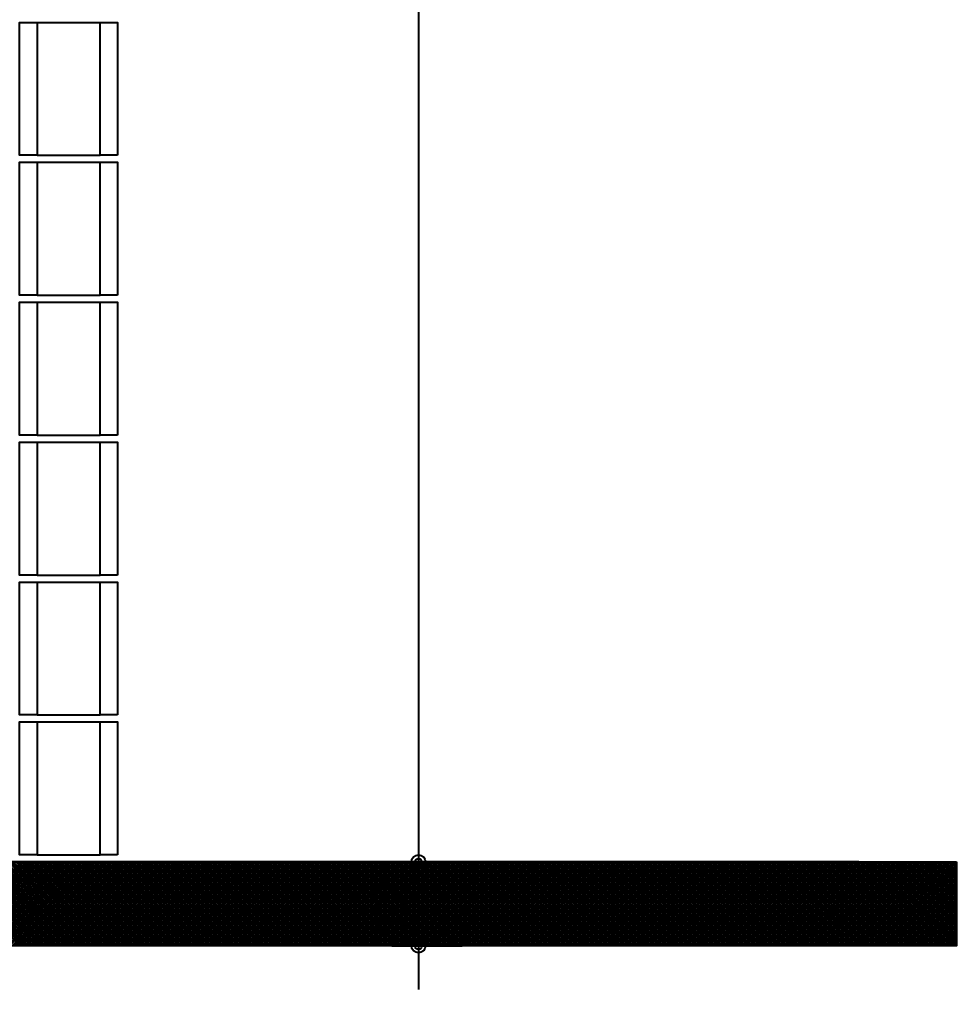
# Model space of a CAD drawing. Extents: x 0 to 119, y 0 to 84.
# Drawn here: x 81.03 to 86.39, y 38.47 to 44.02 of the extents above; entities that cross this region are included whole.
import ezdxf

# ---------------------------------------------------------------- set-up
doc = ezdxf.new("R2010")
doc.units = 0
doc.header["$MEASUREMENT"] = 0
for name, color, linetype in [('10', 252, 'CONTINUOUS'), ('29', 9, 'CONTINUOUS'), ('32', 250, 'CONTINUOUS'), ('6', 178, 'CONTINUOUS'), ('9', 8, 'CONTINUOUS')]:
    doc.layers.add(name, color=color, linetype=linetype)
doc.styles.add('TQS_ARIAL', font='arial.ttf')

msp = doc.modelspace()

# ---------------------------------------------------------------- linework, layer by layer
at = {"layer": '10', "color": 252, "linetype": 'Continuous'}
for p, q in [((81.132272, 43.998015), (81.492272, 43.998015)), ((81.132272, 43.238015), (81.492272, 43.238015)), ((81.132272, 43.198015), (81.492272, 43.198015)), ((81.132272, 42.438015), (81.492272, 42.438015)), ((81.132272, 42.398015), (81.492272, 42.398015)), ((81.132272, 41.638015), (81.492272, 41.638015)), ((81.132272, 41.598015), (81.492272, 41.598015)), ((81.132272, 40.838015), (81.492272, 40.838015)), ((81.132272, 40.798015), (81.492272, 40.798015)), ((81.132272, 40.038015), (81.492272, 40.038015)), ((81.132272, 39.998015), (81.492272, 39.998015)), ((81.132272, 39.238015), (81.492272, 39.238015))]:
    msp.add_line(p, q, dxfattribs=at)
for points in [[(81.132272, 43.238015), (81.032272, 43.238015), (81.032272, 43.998015), (81.132272, 43.998015), (81.132272, 43.238015)], [(81.592272, 43.238015), (81.492272, 43.238015), (81.492272, 43.998015), (81.592272, 43.998015), (81.592272, 43.238015)], [(81.132272, 42.438015), (81.032272, 42.438015), (81.032272, 43.198015), (81.132272, 43.198015), (81.132272, 42.438015)], [(81.592272, 42.438015), (81.492272, 42.438015), (81.492272, 43.198015), (81.592272, 43.198015), (81.592272, 42.438015)], [(81.132272, 41.638015), (81.032272, 41.638015), (81.032272, 42.398015), (81.132272, 42.398015), (81.132272, 41.638015)], [(81.592272, 41.638015), (81.492272, 41.638015), (81.492272, 42.398015), (81.592272, 42.398015), (81.592272, 41.638015)], [(81.132272, 40.838015), (81.032272, 40.838015), (81.032272, 41.598015), (81.132272, 41.598015), (81.132272, 40.838015)], [(81.592272, 40.838015), (81.492272, 40.838015), (81.492272, 41.598015), (81.592272, 41.598015), (81.592272, 40.838015)], [(81.132272, 40.038015), (81.032272, 40.038015), (81.032272, 40.798015), (81.132272, 40.798015), (81.132272, 40.038015)], [(81.592272, 40.038015), (81.492272, 40.038015), (81.492272, 40.798015), (81.592272, 40.798015), (81.592272, 40.038015)], [(81.132272, 39.238015), (81.032272, 39.238015), (81.032272, 39.998015), (81.132272, 39.998015), (81.132272, 39.238015)], [(81.592272, 39.238015), (81.492272, 39.238015), (81.492272, 39.998015), (81.592272, 39.998015), (81.592272, 39.238015)]]:
    msp.add_lwpolyline(points, dxfattribs=at)
at = {"layer": '29', "color": 9, "linetype": 'Continuous'}
for p, q in [((80.557589, 39.198015), (81.037589, 38.718015)), ((80.564594, 38.718015), (81.044594, 39.198015)), ((80.571731, 39.198015), (81.051731, 38.718015)), ((80.578737, 38.718015), (81.058737, 39.198015)), ((80.585874, 39.198015), (81.065874, 38.718015)), ((80.592879, 38.718015), (81.072879, 39.198015)), ((80.600016, 39.198015), (81.080016, 38.718015)), ((80.607021, 38.718015), (81.087021, 39.198015)), ((80.614158, 39.198015), (81.094158, 38.718015)), ((80.621163, 38.718015), (81.101163, 39.198015)), ((80.6283, 39.198015), (81.1083, 38.718015)), ((80.635305, 38.718015), (81.115305, 39.198015)), ((80.642442, 39.198015), (81.122442, 38.718015)), ((80.649447, 38.718015), (81.129447, 39.198015)), ((80.656584, 39.198015), (81.136584, 38.718015)), ((80.663589, 38.718015), (81.143589, 39.198015)), ((80.670726, 39.198015), (81.150726, 38.718015)), ((80.677732, 38.718015), (81.157732, 39.198015)), ((80.684869, 39.198015), (81.164869, 38.718015)), ((80.691874, 38.718015), (81.171874, 39.198015)), ((80.699011, 39.198015), (81.179011, 38.718015)), ((80.706016, 38.718015), (81.186016, 39.198015)), ((80.713153, 39.198015), (81.193153, 38.718015)), ((80.720158, 38.718015), (81.200158, 39.198015)), ((80.727295, 39.198015), (81.207295, 38.718015)), ((80.7343, 38.718015), (81.2143, 39.198015)), ((80.741437, 39.198015), (81.221437, 38.718015)), ((80.748442, 38.718015), (81.228442, 39.198015)), ((80.755579, 39.198015), (81.235579, 38.718015)), ((80.762584, 38.718015), (81.242584, 39.198015)), ((80.769721, 39.198015), (81.249721, 38.718015)), ((80.776726, 38.718015), (81.256726, 39.198015)), ((80.783864, 39.198015), (81.263864, 38.718015)), ((80.790869, 38.718015), (81.270869, 39.198015)), ((80.798006, 39.198015), (81.278006, 38.718015)), ((80.805011, 38.718015), (81.285011, 39.198015)), ((80.812148, 39.198015), (81.292148, 38.718015)), ((80.819153, 38.718015), (81.299153, 39.198015)), ((80.82629, 39.198015), (81.30629, 38.718015)), ((80.833295, 38.718015), (81.313295, 39.198015)), ((80.840432, 39.198015), (81.320432, 38.718015)), ((80.847437, 38.718015), (81.327437, 39.198015)), ((80.854574, 39.198015), (81.334574, 38.718015)), ((80.861579, 38.718015), (81.341579, 39.198015)), ((80.868716, 39.198015), (81.348716, 38.718015)), ((80.875721, 38.718015), (81.355721, 39.198015)), ((80.882858, 39.198015), (81.362858, 38.718015)), ((80.889864, 38.718015), (81.369864, 39.198015)), ((80.897001, 39.198015), (81.377001, 38.718015)), ((80.904006, 38.718015), (81.384006, 39.198015)), ((80.911143, 39.198015), (81.391143, 38.718015)), ((80.918148, 38.718015), (81.398148, 39.198015)), ((80.925285, 39.198015), (81.405285, 38.718015)), ((80.93229, 38.718015), (81.41229, 39.198015)), ((80.939427, 39.198015), (81.419427, 38.718015)), ((80.946432, 38.718015), (81.426432, 39.198015)), ((80.953569, 39.198015), (81.433569, 38.718015)), ((80.960574, 38.718015), (81.440574, 39.198015)), ((80.967711, 39.198015), (81.447711, 38.718015)), ((80.974716, 38.718015), (81.454716, 39.198015)), ((80.981853, 39.198015), (81.461853, 38.718015)), ((80.988858, 38.718015), (81.468858, 39.198015)), ((80.995996, 39.198015), (81.475996, 38.718015)), ((81.003001, 38.718015), (81.483001, 39.198015)), ((81.010138, 39.198015), (81.490138, 38.718015)), ((81.017143, 38.718015), (81.497143, 39.198015)), ((81.02428, 39.198015), (81.50428, 38.718015)), ((81.031285, 38.718015), (81.511285, 39.198015)), ((81.038422, 39.198015), (81.518422, 38.718015)), ((81.045427, 38.718015), (81.525427, 39.198015)), ((81.052564, 39.198015), (81.532564, 38.718015)), ((81.059569, 38.718015), (81.539569, 39.198015)), ((81.066706, 39.198015), (81.546706, 38.718015)), ((81.073711, 38.718015), (81.553711, 39.198015)), ((81.080848, 39.198015), (81.560848, 38.718015)), ((81.087853, 38.718015), (81.567853, 39.198015)), ((81.094991, 39.198015), (81.574991, 38.718015)), ((81.101996, 38.718015), (81.581996, 39.198015)), ((81.109133, 39.198015), (81.589133, 38.718015)), ((81.116138, 38.718015), (81.596138, 39.198015)), ((81.123275, 39.198015), (81.603275, 38.718015)), ((81.13028, 38.718015), (81.61028, 39.198015)), ((81.137417, 39.198015), (81.617417, 38.718015)), ((81.144422, 38.718015), (81.624422, 39.198015)), ((81.151559, 39.198015), (81.631559, 38.718015)), ((81.158564, 38.718015), (81.638564, 39.198015)), ((81.165701, 39.198015), (81.645701, 38.718015)), ((81.172706, 38.718015), (81.652706, 39.198015)), ((81.179843, 39.198015), (81.659843, 38.718015)), ((81.186848, 38.718015), (81.666848, 39.198015)), ((81.193985, 39.198015), (81.673985, 38.718015)), ((81.200991, 38.718015), (81.680991, 39.198015)), ((81.208128, 39.198015), (81.688128, 38.718015)), ((81.215133, 38.718015), (81.695133, 39.198015)), ((81.22227, 39.198015), (81.70227, 38.718015)), ((81.229275, 38.718015), (81.709275, 39.198015)), ((81.236412, 39.198015), (81.716412, 38.718015)), ((81.243417, 38.718015), (81.723417, 39.198015)), ((81.250554, 39.198015), (81.730554, 38.718015)), ((81.257559, 38.718015), (81.737559, 39.198015)), ((81.264696, 39.198015), (81.744696, 38.718015)), ((81.271701, 38.718015), (81.751701, 39.198015)), ((81.278838, 39.198015), (81.758838, 38.718015)), ((81.285843, 38.718015), (81.765843, 39.198015)), ((81.29298, 39.198015), (81.77298, 38.718015)), ((81.299985, 38.718015), (81.779985, 39.198015)), ((81.307123, 39.198015), (81.787123, 38.718015)), ((81.314128, 38.718015), (81.794128, 39.198015)), ((81.321265, 39.198015), (81.801265, 38.718015)), ((81.32827, 38.718015), (81.80827, 39.198015)), ((81.335407, 39.198015), (81.815407, 38.718015)), ((81.342412, 38.718015), (81.822412, 39.198015)), ((81.349549, 39.198015), (81.829549, 38.718015)), ((81.356554, 38.718015), (81.836554, 39.198015)), ((81.363691, 39.198015), (81.843691, 38.718015)), ((81.370696, 38.718015), (81.850696, 39.198015)), ((81.377833, 39.198015), (81.857833, 38.718015)), ((81.384838, 38.718015), (81.864838, 39.198015)), ((81.391975, 39.198015), (81.871975, 38.718015)), ((81.39898, 38.718015), (81.87898, 39.198015)), ((81.406117, 39.198015), (81.886117, 38.718015)), ((81.413123, 38.718015), (81.893123, 39.198015)), ((81.42026, 39.198015), (81.90026, 38.718015)), ((81.427265, 38.718015), (81.907265, 39.198015)), ((81.434402, 39.198015), (81.914402, 38.718015)), ((81.441407, 38.718015), (81.921407, 39.198015)), ((81.448544, 39.198015), (81.928544, 38.718015)), ((81.455549, 38.718015), (81.935549, 39.198015)), ((81.462686, 39.198015), (81.942686, 38.718015)), ((81.469691, 38.718015), (81.949691, 39.198015)), ((81.476828, 39.198015), (81.956828, 38.718015)), ((81.483833, 38.718015), (81.963833, 39.198015)), ((81.49097, 39.198015), (81.97097, 38.718015)), ((81.497975, 38.718015), (81.977975, 39.198015)), ((81.505112, 39.198015), (81.985112, 38.718015)), ((81.512118, 38.718015), (81.992118, 39.198015)), ((81.519255, 39.198015), (81.999255, 38.718015)), ((81.52626, 38.718015), (82.00626, 39.198015)), ((81.533397, 39.198015), (82.013397, 38.718015)), ((81.540402, 38.718015), (82.020402, 39.198015)), ((81.547539, 39.198015), (82.027539, 38.718015)), ((81.554544, 38.718015), (82.034544, 39.198015)), ((81.561681, 39.198015), (82.041681, 38.718015)), ((81.568686, 38.718015), (82.048686, 39.198015)), ((81.575823, 39.198015), (82.055823, 38.718015)), ((81.582828, 38.718015), (82.062828, 39.198015)), ((81.589965, 39.198015), (82.069965, 38.718015)), ((81.59697, 38.718015), (82.07697, 39.198015)), ((81.604107, 39.198015), (82.084107, 38.718015)), ((81.611112, 38.718015), (82.091112, 39.198015)), ((81.61825, 39.198015), (82.09825, 38.718015)), ((81.625255, 38.718015), (82.105255, 39.198015)), ((81.632392, 39.198015), (82.112392, 38.718015)), ((81.639397, 38.718015), (82.119397, 39.198015)), ((81.646534, 39.198015), (82.126534, 38.718015)), ((81.653539, 38.718015), (82.133539, 39.198015)), ((81.660676, 39.198015), (82.140676, 38.718015)), ((81.667681, 38.718015), (82.147681, 39.198015)), ((81.674818, 39.198015), (82.154818, 38.718015)), ((81.681823, 38.718015), (82.161823, 39.198015)), ((81.68896, 39.198015), (82.16896, 38.718015)), ((81.695965, 38.718015), (82.175965, 39.198015)), ((81.703102, 39.198015), (82.183102, 38.718015)), ((81.710107, 38.718015), (82.190107, 39.198015)), ((81.717244, 39.198015), (82.197244, 38.718015)), ((81.72425, 38.718015), (82.20425, 39.198015)), ((81.731387, 39.198015), (82.211387, 38.718015)), ((81.738392, 38.718015), (82.218392, 39.198015)), ((81.745529, 39.198015), (82.225529, 38.718015)), ((81.752534, 38.718015), (82.232534, 39.198015)), ((81.759671, 39.198015), (82.239671, 38.718015)), ((81.766676, 38.718015), (82.246676, 39.198015)), ((81.773813, 39.198015), (82.253813, 38.718015)), ((81.780818, 38.718015), (82.260818, 39.198015)), ((81.787955, 39.198015), (82.267955, 38.718015)), ((81.79496, 38.718015), (82.27496, 39.198015)), ((81.802097, 39.198015), (82.282097, 38.718015)), ((81.809102, 38.718015), (82.289102, 39.198015)), ((81.816239, 39.198015), (82.296239, 38.718015)), ((81.823244, 38.718015), (82.303244, 39.198015)), ((81.830382, 39.198015), (82.310382, 38.718015)), ((81.837387, 38.718015), (82.317387, 39.198015)), ((81.844524, 39.198015), (82.324524, 38.718015)), ((81.851529, 38.718015), (82.331529, 39.198015)), ((81.858666, 39.198015), (82.338666, 38.718015)), ((81.865671, 38.718015), (82.345671, 39.198015)), ((81.872808, 39.198015), (82.352808, 38.718015)), ((81.879813, 38.718015), (82.359813, 39.198015)), ((81.88695, 39.198015), (82.36695, 38.718015)), ((81.893955, 38.718015), (82.373955, 39.198015)), ((81.901092, 39.198015), (82.381092, 38.718015)), ((81.908097, 38.718015), (82.388097, 39.198015)), ((81.915234, 39.198015), (82.395234, 38.718015)), ((81.922239, 38.718015), (82.402239, 39.198015)), ((81.929377, 39.198015), (82.409377, 38.718015)), ((81.936382, 38.718015), (82.416382, 39.198015)), ((81.943519, 39.198015), (82.423519, 38.718015)), ((81.950524, 38.718015), (82.430524, 39.198015)), ((81.957661, 39.198015), (82.437661, 38.718015)), ((81.964666, 38.718015), (82.444666, 39.198015)), ((81.971803, 39.198015), (82.451803, 38.718015)), ((81.978808, 38.718015), (82.458808, 39.198015)), ((81.985945, 39.198015), (82.465945, 38.718015)), ((81.99295, 38.718015), (82.47295, 39.198015)), ((82.000087, 39.198015), (82.480087, 38.718015)), ((82.007092, 38.718015), (82.487092, 39.198015)), ((82.014229, 39.198015), (82.494229, 38.718015)), ((82.021234, 38.718015), (82.501234, 39.198015)), ((82.028371, 39.198015), (82.508371, 38.718015)), ((82.035377, 38.718015), (82.515377, 39.198015)), ((82.042514, 39.198015), (82.522514, 38.718015)), ((82.049519, 38.718015), (82.529519, 39.198015)), ((82.056656, 39.198015), (82.536656, 38.718015)), ((82.063661, 38.718015), (82.543661, 39.198015)), ((82.070798, 39.198015), (82.550798, 38.718015)), ((82.077803, 38.718015), (82.557803, 39.198015)), ((82.08494, 39.198015), (82.56494, 38.718015)), ((82.091945, 38.718015), (82.571945, 39.198015)), ((82.099082, 39.198015), (82.579082, 38.718015)), ((82.106087, 38.718015), (82.586087, 39.198015)), ((82.113224, 39.198015), (82.593224, 38.718015)), ((82.120229, 38.718015), (82.600229, 39.198015)), ((82.127366, 39.198015), (82.607366, 38.718015)), ((82.134371, 38.718015), (82.614371, 39.198015)), ((82.141509, 39.198015), (82.621509, 38.718015)), ((82.148514, 38.718015), (82.628514, 39.198015)), ((82.155651, 39.198015), (82.635651, 38.718015)), ((82.162656, 38.718015), (82.642656, 39.198015)), ((82.169793, 39.198015), (82.649793, 38.718015)), ((82.176798, 38.718015), (82.656798, 39.198015)), ((82.183935, 39.198015), (82.663935, 38.718015)), ((82.19094, 38.718015), (82.67094, 39.198015)), ((82.198077, 39.198015), (82.678077, 38.718015)), ((82.205082, 38.718015), (82.685082, 39.198015)), ((82.212219, 39.198015), (82.692219, 38.718015)), ((82.219224, 38.718015), (82.699224, 39.198015)), ((82.226361, 39.198015), (82.706361, 38.718015)), ((82.233366, 38.718015), (82.713366, 39.198015)), ((82.240503, 39.198015), (82.720503, 38.718015)), ((82.247509, 38.718015), (82.727509, 39.198015)), ((82.254646, 39.198015), (82.734646, 38.718015)), ((82.261651, 38.718015), (82.741651, 39.198015)), ((82.268788, 39.198015), (82.748788, 38.718015)), ((82.275793, 38.718015), (82.755793, 39.198015)), ((82.28293, 39.198015), (82.76293, 38.718015)), ((82.289935, 38.718015), (82.769935, 39.198015)), ((82.297072, 39.198015), (82.777072, 38.718015)), ((82.304077, 38.718015), (82.784077, 39.198015)), ((82.311214, 39.198015), (82.791214, 38.718015)), ((82.318219, 38.718015), (82.798219, 39.198015)), ((82.325356, 39.198015), (82.805356, 38.718015)), ((82.332361, 38.718015), (82.812361, 39.198015)), ((82.339498, 39.198015), (82.819498, 38.718015)), ((82.346504, 38.718015), (82.826504, 39.198015)), ((82.353641, 39.198015), (82.833641, 38.718015)), ((82.360646, 38.718015), (82.840646, 39.198015)), ((82.367783, 39.198015), (82.847783, 38.718015)), ((82.374788, 38.718015), (82.854788, 39.198015)), ((82.381925, 39.198015), (82.861925, 38.718015)), ((82.38893, 38.718015), (82.86893, 39.198015)), ((82.396067, 39.198015), (82.876067, 38.718015)), ((82.403072, 38.718015), (82.883072, 39.198015)), ((82.410209, 39.198015), (82.890209, 38.718015)), ((82.417214, 38.718015), (82.897214, 39.198015)), ((82.424351, 39.198015), (82.904351, 38.718015)), ((82.431356, 38.718015), (82.911356, 39.198015)), ((82.438493, 39.198015), (82.918493, 38.718015)), ((82.445498, 38.718015), (82.925498, 39.198015)), ((82.452636, 39.198015), (82.932636, 38.718015)), ((82.459641, 38.718015), (82.939641, 39.198015)), ((82.466778, 39.198015), (82.946778, 38.718015)), ((82.473783, 38.718015), (82.953783, 39.198015)), ((82.48092, 39.198015), (82.96092, 38.718015)), ((82.487925, 38.718015), (82.967925, 39.198015)), ((82.495062, 39.198015), (82.975062, 38.718015)), ((82.502067, 38.718015), (82.982067, 39.198015)), ((82.509204, 39.198015), (82.989204, 38.718015)), ((82.516209, 38.718015), (82.996209, 39.198015)), ((82.523346, 39.198015), (83.003346, 38.718015)), ((82.530351, 38.718015), (83.010351, 39.198015)), ((82.537488, 39.198015), (83.017488, 38.718015)), ((82.544493, 38.718015), (83.024493, 39.198015)), ((82.55163, 39.198015), (83.03163, 38.718015)), ((82.558636, 38.718015), (83.038636, 39.198015)), ((82.565773, 39.198015), (83.045773, 38.718015)), ((82.572778, 38.718015), (83.052778, 39.198015)), ((82.579915, 39.198015), (83.059915, 38.718015)), ((82.58692, 38.718015), (83.06692, 39.198015)), ((82.594057, 39.198015), (83.074057, 38.718015)), ((82.601062, 38.718015), (83.081062, 39.198015)), ((82.608199, 39.198015), (83.088199, 38.718015)), ((82.615204, 38.718015), (83.095204, 39.198015)), ((82.622341, 39.198015), (83.102341, 38.718015)), ((82.629346, 38.718015), (83.109346, 39.198015)), ((82.636483, 39.198015), (83.116483, 38.718015)), ((82.643488, 38.718015), (83.123488, 39.198015)), ((82.650625, 39.198015), (83.130625, 38.718015)), ((82.65763, 38.718015), (83.13763, 39.198015)), ((82.664768, 39.198015), (83.144768, 38.718015)), ((82.671773, 38.718015), (83.151773, 39.198015)), ((82.67891, 39.198015), (83.15891, 38.718015)), ((82.685915, 38.718015), (83.165915, 39.198015)), ((82.693052, 39.198015), (83.173052, 38.718015)), ((82.700057, 38.718015), (83.180057, 39.198015)), ((82.707194, 39.198015), (83.187194, 38.718015)), ((82.714199, 38.718015), (83.194199, 39.198015)), ((82.721336, 39.198015), (83.201336, 38.718015)), ((82.728341, 38.718015), (83.208341, 39.198015)), ((82.735478, 39.198015), (83.215478, 38.718015)), ((82.742483, 38.718015), (83.222483, 39.198015)), ((82.74962, 39.198015), (83.22962, 38.718015)), ((82.756625, 38.718015), (83.236625, 39.198015)), ((82.763763, 39.198015), (83.243763, 38.718015)), ((82.770768, 38.718015), (83.250768, 39.198015)), ((82.777905, 39.198015), (83.257905, 38.718015)), ((82.78491, 38.718015), (83.26491, 39.198015)), ((82.792047, 39.198015), (83.272047, 38.718015)), ((82.799052, 38.718015), (83.279052, 39.198015)), ((82.806189, 39.198015), (83.286189, 38.718015)), ((82.813194, 38.718015), (83.293194, 39.198015)), ((82.820331, 39.198015), (83.300331, 38.718015)), ((82.827336, 38.718015), (83.307336, 39.198015)), ((82.834473, 39.198015), (83.314473, 38.718015)), ((82.841478, 38.718015), (83.321478, 39.198015)), ((82.848615, 39.198015), (83.328615, 38.718015)), ((82.85562, 38.718015), (83.33562, 39.198015)), ((82.862757, 39.198015), (83.342757, 38.718015)), ((82.869763, 38.718015), (83.349763, 39.198015)), ((82.8769, 39.198015), (83.3569, 38.718015)), ((82.883905, 38.718015), (83.363905, 39.198015)), ((82.891042, 39.198015), (83.371042, 38.718015)), ((82.898047, 38.718015), (83.378047, 39.198015)), ((82.905184, 39.198015), (83.385184, 38.718015)), ((82.912189, 38.718015), (83.392189, 39.198015)), ((82.919326, 39.198015), (83.399326, 38.718015)), ((82.926331, 38.718015), (83.406331, 39.198015)), ((82.933468, 39.198015), (83.413468, 38.718015)), ((82.940473, 38.718015), (83.420473, 39.198015)), ((82.94761, 39.198015), (83.42761, 38.718015)), ((82.954615, 38.718015), (83.434615, 39.198015)), ((82.961752, 39.198015), (83.441752, 38.718015)), ((82.968757, 38.718015), (83.448757, 39.198015)), ((82.975895, 39.198015), (83.455895, 38.718015)), ((82.9829, 38.718015), (83.4629, 39.198015)), ((82.990037, 39.198015), (83.470037, 38.718015)), ((82.997042, 38.718015), (83.477042, 39.198015)), ((83.004179, 39.198015), (83.484179, 38.718015)), ((83.011184, 38.718015), (83.491184, 39.198015)), ((83.018321, 39.198015), (83.498321, 38.718015)), ((83.025326, 38.718015), (83.505326, 39.198015)), ((83.032463, 39.198015), (83.512463, 38.718015)), ((83.039468, 38.718015), (83.519468, 39.198015)), ((83.046605, 39.198015), (83.526605, 38.718015)), ((83.05361, 38.718015), (83.53361, 39.198015)), ((83.060747, 39.198015), (83.540747, 38.718015)), ((83.067752, 38.718015), (83.547752, 39.198015)), ((83.074889, 39.198015), (83.554889, 38.718015)), ((83.081895, 38.718015), (83.561895, 39.198015)), ((83.089032, 39.198015), (83.569032, 38.718015)), ((83.096037, 38.718015), (83.576037, 39.198015)), ((83.103174, 39.198015), (83.583174, 38.718015)), ((83.110179, 38.718015), (83.590179, 39.198015)), ((83.117316, 39.198015), (83.597316, 38.718015)), ((83.124321, 38.718015), (83.604321, 39.198015)), ((83.131458, 39.198015), (83.611458, 38.718015)), ((83.138463, 38.718015), (83.618463, 39.198015)), ((83.1456, 39.198015), (83.6256, 38.718015)), ((83.152605, 38.718015), (83.632605, 39.198015)), ((83.159742, 39.198015), (83.639742, 38.718015)), ((83.166747, 38.718015), (83.646747, 39.198015)), ((83.173884, 39.198015), (83.653884, 38.718015)), ((83.18089, 38.718015), (83.66089, 39.198015)), ((83.188027, 39.198015), (83.668027, 38.718015)), ((83.195032, 38.718015), (83.675032, 39.198015)), ((83.202169, 39.198015), (83.682169, 38.718015)), ((83.209174, 38.718015), (83.689174, 39.198015)), ((83.216311, 39.198015), (83.696311, 38.718015)), ((83.223316, 38.718015), (83.703316, 39.198015)), ((83.230453, 39.198015), (83.710453, 38.718015)), ((83.237458, 38.718015), (83.717458, 39.198015)), ((83.244595, 39.198015), (83.724595, 38.718015)), ((83.2516, 38.718015), (83.7316, 39.198015)), ((83.258737, 39.198015), (83.738737, 38.718015)), ((83.265742, 38.718015), (83.745742, 39.198015)), ((83.272879, 39.198015), (83.752879, 38.718015)), ((83.279884, 38.718015), (83.759884, 39.198015)), ((83.287022, 39.198015), (83.767022, 38.718015)), ((83.294027, 38.718015), (83.774027, 39.198015)), ((83.301164, 39.198015), (83.781164, 38.718015)), ((83.308169, 38.718015), (83.788169, 39.198015)), ((83.315306, 39.198015), (83.795306, 38.718015)), ((83.322311, 38.718015), (83.802311, 39.198015)), ((83.329448, 39.198015), (83.809448, 38.718015)), ((83.336453, 38.718015), (83.816453, 39.198015)), ((83.34359, 39.198015), (83.82359, 38.718015)), ((83.350595, 38.718015), (83.830595, 39.198015)), ((83.357732, 39.198015), (83.837732, 38.718015)), ((83.364737, 38.718015), (83.844737, 39.198015)), ((83.371874, 39.198015), (83.851874, 38.718015)), ((83.378879, 38.718015), (83.858879, 39.198015)), ((83.386016, 39.198015), (83.866016, 38.718015)), ((83.393022, 38.718015), (83.873022, 39.198015)), ((83.400159, 39.198015), (83.880159, 38.718015)), ((83.407164, 38.718015), (83.887164, 39.198015)), ((83.414301, 39.198015), (83.894301, 38.718015)), ((83.421306, 38.718015), (83.901306, 39.198015)), ((83.428443, 39.198015), (83.908443, 38.718015)), ((83.435448, 38.718015), (83.915448, 39.198015)), ((83.442585, 39.198015), (83.922585, 38.718015)), ((83.44959, 38.718015), (83.92959, 39.198015)), ((83.456727, 39.198015), (83.936727, 38.718015)), ((83.463732, 38.718015), (83.943732, 39.198015)), ((83.470869, 39.198015), (83.950869, 38.718015)), ((83.477874, 38.718015), (83.957874, 39.198015)), ((83.485011, 39.198015), (83.965011, 38.718015)), ((83.492016, 38.718015), (83.972016, 39.198015)), ((83.499154, 39.198015), (83.979154, 38.718015)), ((83.506159, 38.718015), (83.986159, 39.198015)), ((83.513296, 39.198015), (83.993296, 38.718015)), ((83.520301, 38.718015), (84.000301, 39.198015)), ((83.527438, 39.198015), (84.007438, 38.718015)), ((83.534443, 38.718015), (84.014443, 39.198015)), ((83.54158, 39.198015), (84.02158, 38.718015)), ((83.548585, 38.718015), (84.028585, 39.198015)), ((83.555722, 39.198015), (84.035722, 38.718015)), ((83.562727, 38.718015), (84.042727, 39.198015)), ((83.569864, 39.198015), (84.049864, 38.718015)), ((83.576869, 38.718015), (84.056869, 39.198015)), ((83.584006, 39.198015), (84.064006, 38.718015)), ((83.591011, 38.718015), (84.071011, 39.198015)), ((83.598149, 39.198015), (84.078149, 38.718015)), ((83.605154, 38.718015), (84.085154, 39.198015)), ((83.612291, 39.198015), (84.092291, 38.718015)), ((83.619296, 38.718015), (84.099296, 39.198015)), ((83.626433, 39.198015), (84.106433, 38.718015)), ((83.633438, 38.718015), (84.113438, 39.198015)), ((83.640575, 39.198015), (84.120575, 38.718015)), ((83.64758, 38.718015), (84.12758, 39.198015)), ((83.654717, 39.198015), (84.134717, 38.718015)), ((83.661722, 38.718015), (84.141722, 39.198015)), ((83.668859, 39.198015), (84.148859, 38.718015)), ((83.675864, 38.718015), (84.155864, 39.198015)), ((83.683001, 39.198015), (84.163001, 38.718015)), ((83.690006, 38.718015), (84.170006, 39.198015)), ((83.697143, 39.198015), (84.177143, 38.718015)), ((83.704149, 38.718015), (84.184149, 39.198015)), ((83.711286, 39.198015), (84.191286, 38.718015)), ((83.718291, 38.718015), (84.198291, 39.198015)), ((83.725428, 39.198015), (84.205428, 38.718015)), ((83.732433, 38.718015), (84.212433, 39.198015)), ((83.73957, 39.198015), (84.21957, 38.718015)), ((83.746575, 38.718015), (84.226575, 39.198015)), ((83.753712, 39.198015), (84.233712, 38.718015)), ((83.760717, 38.718015), (84.240717, 39.198015)), ((83.767854, 39.198015), (84.247854, 38.718015)), ((83.774859, 38.718015), (84.254859, 39.198015)), ((83.781996, 39.198015), (84.261996, 38.718015)), ((83.789001, 38.718015), (84.269001, 39.198015)), ((83.796138, 39.198015), (84.276138, 38.718015)), ((83.803143, 38.718015), (84.283143, 39.198015)), ((83.810281, 39.198015), (84.290281, 38.718015)), ((83.817286, 38.718015), (84.297286, 39.198015)), ((83.824423, 39.198015), (84.304423, 38.718015)), ((83.831428, 38.718015), (84.311428, 39.198015)), ((83.838565, 39.198015), (84.318565, 38.718015)), ((83.84557, 38.718015), (84.32557, 39.198015)), ((83.852707, 39.198015), (84.332707, 38.718015)), ((83.859712, 38.718015), (84.339712, 39.198015)), ((83.866849, 39.198015), (84.346849, 38.718015)), ((83.873854, 38.718015), (84.353854, 39.198015)), ((83.880991, 39.198015), (84.360991, 38.718015)), ((83.887996, 38.718015), (84.367996, 39.198015)), ((83.895133, 39.198015), (84.375133, 38.718015)), ((83.902138, 38.718015), (84.382138, 39.198015)), ((83.909275, 39.198015), (84.389275, 38.718015)), ((83.916281, 38.718015), (84.396281, 39.198015)), ((83.923418, 39.198015), (84.403418, 38.718015)), ((83.930423, 38.718015), (84.410423, 39.198015)), ((83.93756, 39.198015), (84.41756, 38.718015)), ((83.944565, 38.718015), (84.424565, 39.198015)), ((83.951702, 39.198015), (84.431702, 38.718015)), ((83.958707, 38.718015), (84.438707, 39.198015)), ((83.965844, 39.198015), (84.445844, 38.718015)), ((83.972849, 38.718015), (84.452849, 39.198015)), ((83.979986, 39.198015), (84.459986, 38.718015)), ((83.986991, 38.718015), (84.466991, 39.198015)), ((83.994128, 39.198015), (84.474128, 38.718015)), ((84.001133, 38.718015), (84.481133, 39.198015)), ((84.00827, 39.198015), (84.48827, 38.718015)), ((84.015276, 38.718015), (84.495276, 39.198015)), ((84.022413, 39.198015), (84.502413, 38.718015)), ((84.029418, 38.718015), (84.509418, 39.198015)), ((84.036555, 39.198015), (84.516555, 38.718015)), ((84.04356, 38.718015), (84.52356, 39.198015)), ((84.050697, 39.198015), (84.530697, 38.718015)), ((84.057702, 38.718015), (84.537702, 39.198015)), ((84.064839, 39.198015), (84.544839, 38.718015)), ((84.071844, 38.718015), (84.551844, 39.198015)), ((84.078981, 39.198015), (84.558981, 38.718015)), ((84.085986, 38.718015), (84.565986, 39.198015)), ((84.093123, 39.198015), (84.573123, 38.718015)), ((84.100128, 38.718015), (84.580128, 39.198015)), ((84.107265, 39.198015), (84.587265, 38.718015)), ((84.11427, 38.718015), (84.59427, 39.198015)), ((84.121408, 39.198015), (84.601408, 38.718015)), ((84.128413, 38.718015), (84.608413, 39.198015)), ((84.13555, 39.198015), (84.61555, 38.718015)), ((84.142555, 38.718015), (84.622555, 39.198015)), ((84.149692, 39.198015), (84.629692, 38.718015)), ((84.156697, 38.718015), (84.636697, 39.198015)), ((84.163834, 39.198015), (84.643834, 38.718015)), ((84.170839, 38.718015), (84.650839, 39.198015)), ((84.177976, 39.198015), (84.657976, 38.718015)), ((84.184981, 38.718015), (84.664981, 39.198015)), ((84.192118, 39.198015), (84.672118, 38.718015)), ((84.199123, 38.718015), (84.679123, 39.198015)), ((84.20626, 39.198015), (84.68626, 38.718015)), ((84.213265, 38.718015), (84.693265, 39.198015)), ((84.220402, 39.198015), (84.700402, 38.718015)), ((84.227408, 38.718015), (84.707408, 39.198015)), ((84.234545, 39.198015), (84.714545, 38.718015)), ((84.24155, 38.718015), (84.72155, 39.198015)), ((84.248687, 39.198015), (84.728687, 38.718015)), ((84.255692, 38.718015), (84.735692, 39.198015)), ((84.262829, 39.198015), (84.742829, 38.718015)), ((84.269834, 38.718015), (84.749834, 39.198015)), ((84.276971, 39.198015), (84.756971, 38.718015)), ((84.283976, 38.718015), (84.763976, 39.198015)), ((84.291113, 39.198015), (84.771113, 38.718015)), ((84.298118, 38.718015), (84.778118, 39.198015)), ((84.305255, 39.198015), (84.785255, 38.718015)), ((84.31226, 38.718015), (84.79226, 39.198015)), ((84.319397, 39.198015), (84.799397, 38.718015)), ((84.326402, 38.718015), (84.806402, 39.198015)), ((84.33354, 39.198015), (84.81354, 38.718015)), ((84.340545, 38.718015), (84.820545, 39.198015)), ((84.347682, 39.198015), (84.827682, 38.718015)), ((84.354687, 38.718015), (84.834687, 39.198015)), ((84.361824, 39.198015), (84.841824, 38.718015)), ((84.368829, 38.718015), (84.848829, 39.198015)), ((84.375966, 39.198015), (84.855966, 38.718015)), ((84.382971, 38.718015), (84.862971, 39.198015)), ((84.390108, 39.198015), (84.870108, 38.718015)), ((84.397113, 38.718015), (84.877113, 39.198015)), ((84.40425, 39.198015), (84.88425, 38.718015)), ((84.411255, 38.718015), (84.891255, 39.198015)), ((84.418392, 39.198015), (84.898392, 38.718015)), ((84.425397, 38.718015), (84.905397, 39.198015)), ((84.432535, 39.198015), (84.912535, 38.718015)), ((84.43954, 38.718015), (84.91954, 39.198015)), ((84.446677, 39.198015), (84.926677, 38.718015)), ((84.453682, 38.718015), (84.933682, 39.198015)), ((84.460819, 39.198015), (84.940819, 38.718015)), ((84.467824, 38.718015), (84.947824, 39.198015)), ((84.474961, 39.198015), (84.954961, 38.718015)), ((84.481966, 38.718015), (84.961966, 39.198015)), ((84.489103, 39.198015), (84.969103, 38.718015)), ((84.496108, 38.718015), (84.976108, 39.198015)), ((84.503245, 39.198015), (84.983245, 38.718015)), ((84.51025, 38.718015), (84.99025, 39.198015)), ((84.517387, 39.198015), (84.997387, 38.718015)), ((84.524392, 38.718015), (85.004392, 39.198015)), ((84.531529, 39.198015), (85.011529, 38.718015)), ((84.538535, 38.718015), (85.018535, 39.198015)), ((84.545672, 39.198015), (85.025672, 38.718015)), ((84.552677, 38.718015), (85.032677, 39.198015)), ((84.559814, 39.198015), (85.039814, 38.718015)), ((84.566819, 38.718015), (85.046819, 39.198015)), ((84.573956, 39.198015), (85.053956, 38.718015)), ((84.580961, 38.718015), (85.060961, 39.198015)), ((84.588098, 39.198015), (85.068098, 38.718015)), ((84.595103, 38.718015), (85.075103, 39.198015)), ((84.60224, 39.198015), (85.08224, 38.718015)), ((84.609245, 38.718015), (85.089245, 39.198015)), ((84.616382, 39.198015), (85.096382, 38.718015)), ((84.623387, 38.718015), (85.103387, 39.198015)), ((84.630524, 39.198015), (85.110524, 38.718015)), ((84.637529, 38.718015), (85.117529, 39.198015)), ((84.644667, 39.198015), (85.124667, 38.718015)), ((84.651672, 38.718015), (85.131672, 39.198015)), ((84.658809, 39.198015), (85.138809, 38.718015)), ((84.665814, 38.718015), (85.145814, 39.198015)), ((84.672951, 39.198015), (85.152951, 38.718015)), ((84.679956, 38.718015), (85.159956, 39.198015)), ((84.687093, 39.198015), (85.167093, 38.718015)), ((84.694098, 38.718015), (85.174098, 39.198015)), ((84.701235, 39.198015), (85.181235, 38.718015)), ((84.70824, 38.718015), (85.18824, 39.198015)), ((84.715377, 39.198015), (85.195377, 38.718015)), ((84.722382, 38.718015), (85.202382, 39.198015)), ((84.729519, 39.198015), (85.209519, 38.718015)), ((84.736524, 38.718015), (85.216524, 39.198015)), ((84.743662, 39.198015), (85.223662, 38.718015)), ((84.750667, 38.718015), (85.230667, 39.198015)), ((84.757804, 39.198015), (85.237804, 38.718015)), ((84.764809, 38.718015), (85.244809, 39.198015)), ((84.771946, 39.198015), (85.251946, 38.718015)), ((84.778951, 38.718015), (85.258951, 39.198015)), ((84.786088, 39.198015), (85.266088, 38.718015)), ((84.793093, 38.718015), (85.273093, 39.198015)), ((84.80023, 39.198015), (85.28023, 38.718015)), ((84.807235, 38.718015), (85.287235, 39.198015)), ((84.814372, 39.198015), (85.294372, 38.718015)), ((84.821377, 38.718015), (85.301377, 39.198015)), ((84.828514, 39.198015), (85.308514, 38.718015)), ((84.835519, 38.718015), (85.315519, 39.198015)), ((84.842656, 39.198015), (85.322656, 38.718015)), ((84.849662, 38.718015), (85.329662, 39.198015)), ((84.856799, 39.198015), (85.336799, 38.718015)), ((84.863804, 38.718015), (85.343804, 39.198015)), ((84.870941, 39.198015), (85.350941, 38.718015)), ((84.877946, 38.718015), (85.357946, 39.198015)), ((84.885083, 39.198015), (85.365083, 38.718015)), ((84.892088, 38.718015), (85.372088, 39.198015)), ((84.899225, 39.198015), (85.379225, 38.718015)), ((84.90623, 38.718015), (85.38623, 39.198015)), ((84.913367, 39.198015), (85.393367, 38.718015)), ((84.920372, 38.718015), (85.400372, 39.198015)), ((84.927509, 39.198015), (85.407509, 38.718015)), ((84.934514, 38.718015), (85.414514, 39.198015)), ((84.941651, 39.198015), (85.421651, 38.718015)), ((84.948656, 38.718015), (85.428656, 39.198015)), ((84.955794, 39.198015), (85.435794, 38.718015)), ((84.962799, 38.718015), (85.442799, 39.198015)), ((84.969936, 39.198015), (85.449936, 38.718015)), ((84.976941, 38.718015), (85.456941, 39.198015)), ((84.984078, 39.198015), (85.464078, 38.718015)), ((84.991083, 38.718015), (85.471083, 39.198015)), ((84.99822, 39.198015), (85.47822, 38.718015)), ((85.005225, 38.718015), (85.485225, 39.198015)), ((85.012362, 39.198015), (85.492362, 38.718015)), ((85.019367, 38.718015), (85.499367, 39.198015)), ((85.026504, 39.198015), (85.506504, 38.718015)), ((85.033509, 38.718015), (85.513509, 39.198015)), ((85.040646, 39.198015), (85.520646, 38.718015)), ((85.047651, 38.718015), (85.527651, 39.198015)), ((85.054788, 39.198015), (85.534788, 38.718015)), ((85.061794, 38.718015), (85.541794, 39.198015)), ((85.068931, 39.198015), (85.548931, 38.718015)), ((85.075936, 38.718015), (85.555936, 39.198015)), ((85.083073, 39.198015), (85.563073, 38.718015)), ((85.090078, 38.718015), (85.570078, 39.198015)), ((85.097215, 39.198015), (85.577215, 38.718015)), ((85.10422, 38.718015), (85.58422, 39.198015)), ((85.111357, 39.198015), (85.591357, 38.718015)), ((85.118362, 38.718015), (85.598362, 39.198015)), ((85.125499, 39.198015), (85.605499, 38.718015)), ((85.132504, 38.718015), (85.612504, 39.198015)), ((85.139641, 39.198015), (85.619641, 38.718015)), ((85.146646, 38.718015), (85.626646, 39.198015)), ((85.153783, 39.198015), (85.633783, 38.718015)), ((85.160788, 38.718015), (85.640788, 39.198015)), ((85.167926, 39.198015), (85.647926, 38.718015)), ((85.174931, 38.718015), (85.654931, 39.198015)), ((85.182068, 39.198015), (85.662068, 38.718015)), ((85.189073, 38.718015), (85.669073, 39.198015)), ((85.19621, 39.198015), (85.67621, 38.718015)), ((85.203215, 38.718015), (85.683215, 39.198015)), ((85.210352, 39.198015), (85.690352, 38.718015)), ((85.217357, 38.718015), (85.697357, 39.198015)), ((85.224494, 39.198015), (85.704494, 38.718015)), ((85.231499, 38.718015), (85.711499, 39.198015)), ((85.238636, 39.198015), (85.718636, 38.718015)), ((85.245641, 38.718015), (85.725641, 39.198015)), ((85.252778, 39.198015), (85.732778, 38.718015)), ((85.259783, 38.718015), (85.739783, 39.198015)), ((85.266921, 39.198015), (85.746921, 38.718015)), ((85.273926, 38.718015), (85.753926, 39.198015)), ((85.281063, 39.198015), (85.761063, 38.718015)), ((85.288068, 38.718015), (85.768068, 39.198015)), ((85.295205, 39.198015), (85.775205, 38.718015)), ((85.30221, 38.718015), (85.78221, 39.198015)), ((85.309347, 39.198015), (85.789347, 38.718015)), ((85.316352, 38.718015), (85.796352, 39.198015)), ((85.323489, 39.198015), (85.803489, 38.718015)), ((85.330494, 38.718015), (85.810494, 39.198015)), ((85.337631, 39.198015), (85.817631, 38.718015)), ((85.344636, 38.718015), (85.824636, 39.198015)), ((85.351773, 39.198015), (85.832272, 38.718015)), ((85.358778, 38.718015), (85.838778, 39.198015)), ((85.365915, 39.198015), (85.845915, 38.718015)), ((85.372921, 38.718015), (85.852921, 39.198015)), ((85.380058, 39.198015), (85.860058, 38.718015)), ((85.387063, 38.718015), (85.867063, 39.198015)), ((85.3942, 39.198015), (85.8742, 38.718015)), ((85.401205, 38.718015), (85.881205, 39.198015)), ((85.408342, 39.198015), (85.888342, 38.718015)), ((85.415347, 38.718015), (85.895347, 39.198015)), ((85.422484, 39.198015), (85.902484, 38.718015)), ((85.429489, 38.718015), (85.909489, 39.198015)), ((85.436626, 39.198015), (85.916626, 38.718015)), ((85.443631, 38.718015), (85.923631, 39.198015)), ((85.450768, 39.198015), (85.930768, 38.718015)), ((85.457773, 38.718015), (85.937773, 39.198015)), ((85.46491, 39.198015), (85.94491, 38.718015)), ((85.471915, 38.718015), (85.951915, 39.198015)), ((85.479053, 39.198015), (85.959053, 38.718015)), ((85.486058, 38.718015), (85.966058, 39.198015)), ((85.493195, 39.198015), (85.973195, 38.718015)), ((85.5002, 38.718015), (85.9802, 39.198015)), ((85.507337, 39.198015), (85.987337, 38.718015)), ((85.514342, 38.718015), (85.994342, 39.198015)), ((85.521479, 39.198015), (86.001479, 38.718015)), ((85.528484, 38.718015), (86.008484, 39.198015)), ((85.535621, 39.198015), (86.015621, 38.718015)), ((85.542626, 38.718015), (86.022626, 39.198015)), ((85.549763, 39.198015), (86.029763, 38.718015)), ((85.556768, 38.718015), (86.036768, 39.198015)), ((85.563905, 39.198015), (86.043905, 38.718015)), ((85.57091, 38.718015), (86.05091, 39.198015)), ((85.578048, 39.198015), (86.058048, 38.718015)), ((85.585053, 38.718015), (86.065053, 39.198015)), ((85.59219, 39.198015), (86.07219, 38.718015)), ((85.599195, 38.718015), (86.079195, 39.198015)), ((85.606332, 39.198015), (86.086332, 38.718015)), ((85.613337, 38.718015), (86.093337, 39.198015)), ((85.620474, 39.198015), (86.100474, 38.718015)), ((85.627479, 38.718015), (86.107479, 39.198015)), ((85.634616, 39.198015), (86.114616, 38.718015)), ((85.641621, 38.718015), (86.121621, 39.198015)), ((85.648758, 39.198015), (86.128758, 38.718015)), ((85.655763, 38.718015), (86.135763, 39.198015)), ((85.6629, 39.198015), (86.1429, 38.718015)), ((85.669905, 38.718015), (86.149905, 39.198015)), ((85.677042, 39.198015), (86.157042, 38.718015)), ((85.684048, 38.718015), (86.164048, 39.198015)), ((85.691185, 39.198015), (86.171185, 38.718015)), ((85.69819, 38.718015), (86.17819, 39.198015)), ((85.705327, 39.198015), (86.185327, 38.718015)), ((85.712332, 38.718015), (86.192332, 39.198015)), ((85.719469, 39.198015), (86.199469, 38.718015)), ((85.726474, 38.718015), (86.206474, 39.198015)), ((85.733611, 39.198015), (86.213611, 38.718015)), ((85.740616, 38.718015), (86.220616, 39.198015)), ((85.747753, 39.198015), (86.227753, 38.718015)), ((85.754758, 38.718015), (86.234758, 39.198015)), ((85.761895, 39.198015), (86.241895, 38.718015)), ((85.7689, 38.718015), (86.2489, 39.198015)), ((85.776037, 39.198015), (86.256037, 38.718015)), ((85.783042, 38.718015), (86.263042, 39.198015)), ((85.79018, 39.198015), (86.27018, 38.718015)), ((85.797185, 38.718015), (86.277185, 39.198015)), ((85.804322, 39.198015), (86.284322, 38.718015)), ((85.811327, 38.718015), (86.291327, 39.198015)), ((85.818464, 39.198015), (86.298464, 38.718015)), ((85.825469, 38.718015), (86.305469, 39.198015)), ((85.832272, 39.198015), (86.312606, 38.718015)), ((85.839611, 38.718015), (86.319611, 39.198015)), ((85.846748, 39.198015), (86.326748, 38.718015)), ((85.853753, 38.718015), (86.333753, 39.198015)), ((85.86089, 39.198015), (86.34089, 38.718015)), ((85.867895, 38.718015), (86.347895, 39.198015)), ((85.875032, 39.198015), (86.355032, 38.718015)), ((85.882037, 38.718015), (86.362037, 39.198015)), ((85.889174, 39.198015), (86.369174, 38.718015)), ((85.89618, 38.718015), (86.37618, 39.198015)), ((85.903317, 39.198015), (86.383317, 38.718015)), ((85.910322, 38.718015), (86.390322, 39.198015)), ((85.917459, 39.198015), (86.392272, 38.723202)), ((85.924464, 38.718015), (86.392272, 39.185823)), ((85.931601, 39.198015), (86.392272, 38.737344)), ((85.938606, 38.718015), (86.392272, 39.171681)), ((85.945743, 39.198015), (86.392272, 38.751487)), ((85.959885, 39.198015), (86.392272, 38.765629)), ((85.974027, 39.198015), (86.392272, 38.779771)), ((85.988169, 39.198015), (86.392272, 38.793913)), ((86.002312, 39.198015), (86.392272, 38.808055)), ((86.016454, 39.198015), (86.392272, 38.822197)), ((86.030596, 39.198015), (86.392272, 38.836339)), ((86.044738, 39.198015), (86.392272, 38.850482)), ((86.05888, 39.198015), (86.392272, 38.864624)), ((86.073022, 39.198015), (86.392272, 38.878766)), ((86.087164, 39.198015), (86.392272, 38.892908)), ((86.101307, 39.198015), (86.392272, 38.90705)), ((86.115449, 39.198015), (86.392272, 38.921192)), ((86.129591, 39.198015), (86.392272, 38.935334)), ((86.143733, 39.198015), (86.392272, 38.949476)), ((86.157875, 39.198015), (86.392272, 38.963619)), ((86.172017, 39.198015), (86.392272, 38.977761)), ((86.186159, 39.198015), (86.392272, 38.991903)), ((86.200301, 39.198015), (86.392272, 39.006045)), ((86.214444, 39.198015), (86.392272, 39.020187)), ((86.228586, 39.198015), (86.392272, 39.034329)), ((86.242728, 39.198015), (86.392272, 39.048471)), ((86.25687, 39.198015), (86.392272, 39.062614)), ((86.271012, 39.198015), (86.392272, 39.076756)), ((86.285154, 39.198015), (86.392272, 39.090898)), ((86.299296, 39.198015), (86.392272, 39.10504)), ((86.313439, 39.198015), (86.392272, 39.119182)), ((86.327581, 39.198015), (86.392272, 39.133324)), ((86.341723, 39.198015), (86.392272, 39.147466)), ((86.355865, 39.198015), (86.392272, 39.161609)), ((86.370007, 39.198015), (86.392272, 39.175751)), ((86.384149, 39.198015), (86.392272, 39.189893)), ((85.952748, 38.718015), (86.392272, 39.157539)), ((85.96689, 38.718015), (86.392272, 39.143396)), ((85.981032, 38.718015), (86.392272, 39.129254)), ((85.995174, 38.718015), (86.392272, 39.115112)), ((86.009317, 38.718015), (86.392272, 39.10097)), ((86.023459, 38.718015), (86.392272, 39.086828)), ((86.037601, 38.718015), (86.392272, 39.072686)), ((86.051743, 38.718015), (86.392272, 39.058544)), ((86.065885, 38.718015), (86.392272, 39.044401)), ((86.080027, 38.718015), (86.392272, 39.030259)), ((86.094169, 38.718015), (86.392272, 39.016117)), ((86.108312, 38.718015), (86.392272, 39.001975)), ((86.122454, 38.718015), (86.392272, 38.987833)), ((86.136596, 38.718015), (86.392272, 38.973691)), ((86.150738, 38.718015), (86.392272, 38.959549)), ((86.16488, 38.718015), (86.392272, 38.945407)), ((86.179022, 38.718015), (86.392272, 38.931264)), ((86.193164, 38.718015), (86.392272, 38.917122)), ((86.207307, 38.718015), (86.392272, 38.90298)), ((86.221449, 38.718015), (86.392272, 38.888838)), ((86.235591, 38.718015), (86.392272, 38.874696)), ((86.249733, 38.718015), (86.392272, 38.860554)), ((86.263875, 38.718015), (86.392272, 38.846412)), ((86.278017, 38.718015), (86.392272, 38.832269)), ((86.292159, 38.718015), (86.392272, 38.818127)), ((86.306301, 38.718015), (86.392272, 38.803985)), ((86.320444, 38.718015), (86.392272, 38.789843)), ((86.334586, 38.718015), (86.392272, 38.775701)), ((86.348728, 38.718015), (86.392272, 38.761559)), ((86.36287, 38.718015), (86.392272, 38.747417)), ((86.377012, 38.718015), (86.392272, 38.733275)), ((86.391154, 38.718015), (86.392272, 38.719132))]:
    msp.add_line(p, q, dxfattribs=at)
msp.add_lwpolyline([(86.392272, 39.198015), (86.392272, 38.718015), (85.832272, 38.718015), (78.252415, 38.718015), (78.252415, 38.931348), (78.452415, 38.998015), (78.052415, 38.998015), (78.252415, 39.064682), (78.252415, 39.198015), (81.592272, 39.198015), (85.832272, 39.198015), (86.392272, 39.198015)], dxfattribs=at)
at = {"layer": '32', "color": 250, "linetype": 'Continuous'}
for p, q in [((83.313493, 49.648015), (83.313493, 38.948015)), ((83.313493, 39.448015), (83.313493, 38.468015)), ((81.592272, 39.198015), (81.592272, 39.198015)), ((81.592272, 39.198015), (81.592272, 39.198015)), ((83.462272, 39.198015), (83.063493, 39.198015)), ((83.462272, 39.198015), (83.063493, 39.198015)), ((83.712272, 39.198015), (83.712272, 39.198015)), ((83.712272, 39.198015), (83.712272, 39.198015)), ((85.832272, 39.198015), (85.832272, 39.198015)), ((85.832272, 39.198015), (85.832272, 39.198015)), ((85.832272, 39.198015), (85.832272, 39.198015)), ((82.912026, 38.718015), (82.912026, 38.718015)), ((83.162026, 38.718015), (83.563493, 38.718015))]:
    msp.add_line(p, q, dxfattribs=at)
for centre, radius in [((83.313493, 39.198015), 0.04), ((83.313493, 39.198015), 0.04), ((83.313493, 39.198015), 0.02), ((83.313493, 39.198015), 0.02), ((83.313493, 38.718015), 0.04), ((83.313493, 38.718015), 0.02)]:
    msp.add_circle(centre, radius, dxfattribs=at)
at = {"layer": '6', "color": 178, "linetype": 'Continuous'}
for p, q in [((85.832272, 39.198015), (86.392272, 39.198015)), ((85.832272, 39.198015), (85.832272, 39.198015)), ((86.392272, 38.718015), (86.392272, 39.198015))]:
    msp.add_line(p, q, dxfattribs=at)
for points in [[(86.392272, 38.718015), (78.252415, 38.718015), (78.252415, 38.931348), (78.452415, 38.998015), (78.052415, 38.998015), (78.252415, 39.064682), (78.252415, 39.198015)], [(85.832272, 39.198015), (81.592272, 39.198015), (78.252415, 39.198015)], [(86.392272, 39.198015), (86.392272, 38.718015), (85.832272, 38.718015), (81.592272, 38.718015)]]:
    msp.add_lwpolyline(points, dxfattribs=at)
at = {"layer": '9', "color": 8, "linetype": 'Continuous'}
msp.add_line((86.392272, 38.718015), (86.392272, 39.198015), dxfattribs=at)

# ---------------------------------------------------------------- texts
at = {"layer": '32', "color": 250, "linetype": 'Continuous', "style": 'TQS_ARIAL'}
msp.add_text('12', height=0.2, rotation=90, dxfattribs=at).set_placement((83.253493, 38.778015))

doc.saveas('drawing.dxf')
